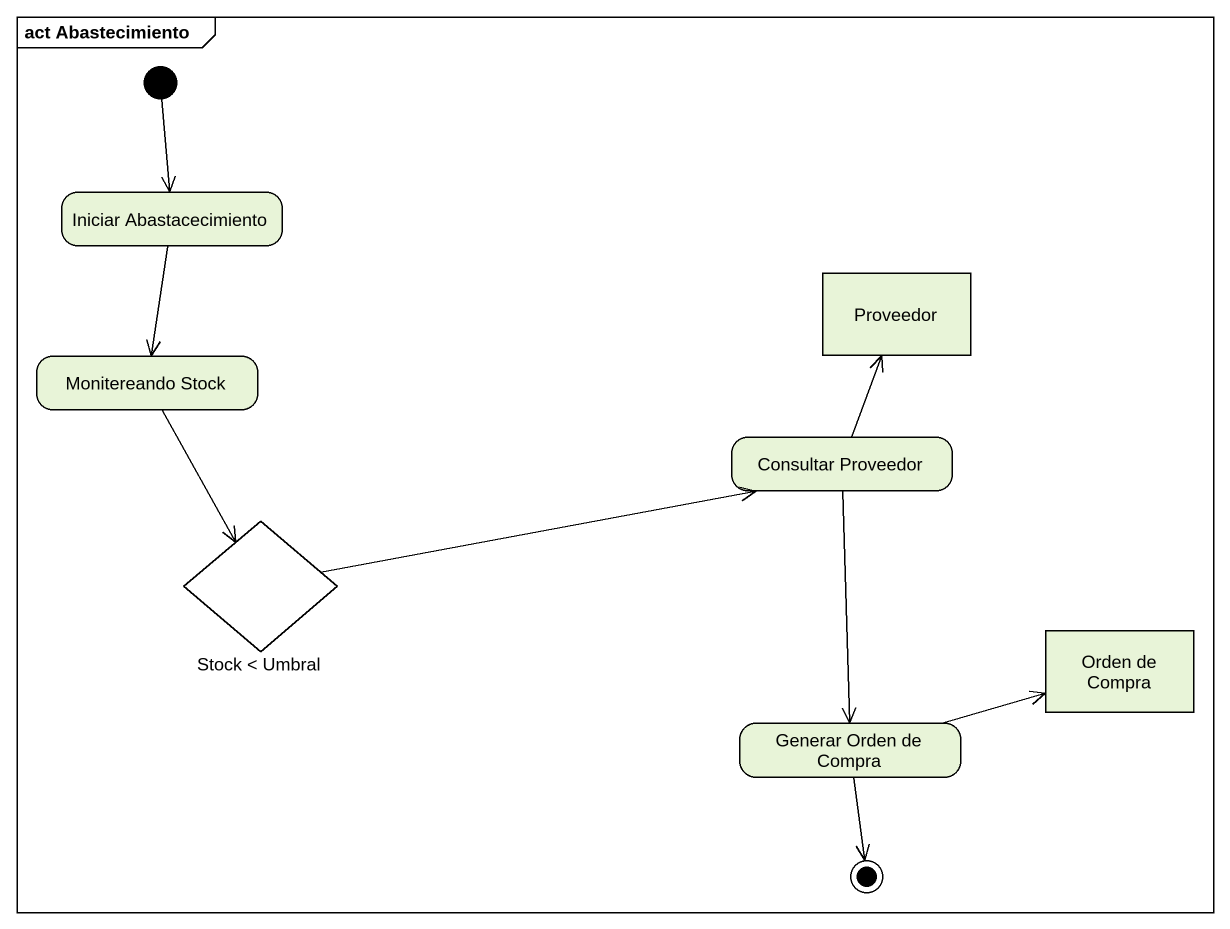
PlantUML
@startuml
mainframe act Abastecimiento
hide empty description
state "Iniciar Abastacecimiento" as Iniciar_Abastacecimiento
state Proveedor <<object>>
state "Monitereando Stock" as Monitereando_Stock
state "Consultar Proveedor" as Consultar_Proveedor
state "Stock < Umbral" as Stock_Umbral <<choice>>
state "Orden de Compra" as Orden_de_Compra <<object>>
state "Generar Orden de Compra" as Generar_Orden_de_Compra
[*] --> Iniciar_Abastacecimiento
Iniciar_Abastacecimiento --> Monitereando_Stock
Monitereando_Stock --> Stock_Umbral
Consultar_Proveedor -up-> Proveedor
Consultar_Proveedor --> Generar_Orden_de_Compra
Stock_Umbral -right-> Consultar_Proveedor
Generar_Orden_de_Compra -right-> Orden_de_Compra
Generar_Orden_de_Compra --> [*]
@enduml
